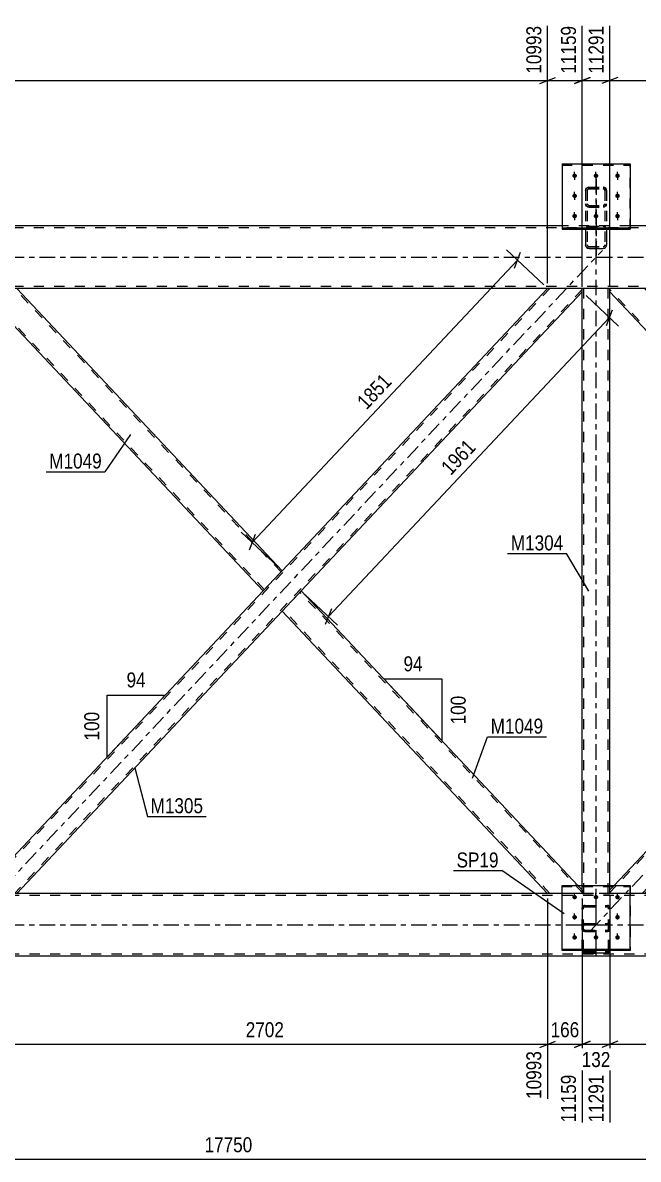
# Model space of a CAD drawing. Header units: millimetres. Extents: x 0 to 1189, y 0 to 841.
# Drawn here: x 353.5 to 471.1, y 453.8 to 671 of the extents above; entities that cross this region are included whole.
import ezdxf

# ---------------------------------------------------------------- set-up
doc = ezdxf.new("R2010")
doc.units = ezdxf.units.MM
doc.linetypes.add('DXK_LINE_DOT2', pattern=[3.9198, 1.9599, -1.9599])
doc.linetypes.add('DXK_LINE_DOT3', pattern=[5.9187, 2.979, -0.9799, 0.9799, -0.9799])
doc.styles.add('Arial Narrow', font='ARIALN.TTF', dxfattribs={"height": 0.2})

# ---------------------------------------------------------------- blocks, each defined once
blk = doc.blocks.new('Part-761554047-3856 - 3598')
at = {"color": 7, "linetype": 'DXK_LINE_DOT2'}
for p, q in [((682.07, 504.18), (84.43, 504.18)), ((682.07, 504.58), (100.43, 504.58)), ((469.58, 504.58), (456.58, 504.58)), ((682.07, 492.98), (84.43, 492.98))]:
    blk.add_line(p, q, dxfattribs=at)
at = {"color": 2, "linetype": 'Continuous'}
for p, q in [((456.58, 504.58), (229.58, 504.58)), ((682.07, 504.58), (469.58, 504.58)), ((677.27, 492.58), (84.43, 492.58))]:
    blk.add_line(p, q, dxfattribs=at)
at = {"color": 7, "linetype": 'DXK_LINE_DOT3'}
blk.add_line((84.43, 498.58), (682.07, 498.58), dxfattribs=at)
blk = doc.blocks.new('Part-761554047-3743 - 3598')
at = {"color": 2, "linetype": 'Continuous'}
for p, q in [((403.07, 558.52), (406.7, 562.38)), ((406.7, 562.38), (459.6, 506.12)), ((453.81, 504.58), (403.07, 558.52))]:
    blk.add_line(p, q, dxfattribs=at)
at = {"color": 7, "linetype": 'DXK_LINE_DOT2'}
for p, q in [((460.43, 504.77), (406.48, 562.14)), ((403.29, 558.76), (403.31, 558.78)), ((454.25, 504.58), (403.29, 558.76)), ((459.6, 506.12), (460.43, 505.24)), ((460.43, 504.58), (453.81, 504.58)), ((460.43, 505.24), (460.43, 504.58))]:
    blk.add_line(p, q, dxfattribs=at)
blk = doc.blocks.new('Part-761554047-3772 - 3598')
at = {"color": 2, "linetype": 'Continuous'}
for p, q in [((456.58, 643.97), (469.58, 643.97)), ((456.58, 643.97), (456.58, 631.53)), ((469.58, 643.97), (469.58, 631.53)), ((456.58, 631.75), (469.58, 631.75)), ((456.58, 631.53), (469.58, 631.53))]:
    blk.add_line(p, q, dxfattribs=at)
at = {"color": 7, "linetype": 'DXK_LINE_DOT2'}
blk.add_line((456.58, 643.75), (469.58, 643.75), dxfattribs=at)
blk = doc.blocks.new('Part-761554047-3708 - 3598')
at = {"color": 2, "linetype": 'Continuous'}
for p, q in [((465.71, 619.52), (465.71, 620.18)), ((519.45, 562.38), (465.71, 619.52)), ((523.07, 566.23), (472.34, 620.18)), ((522.63, 565.76), (519.45, 562.38)), ((522.94, 566.09), (522.63, 565.76)), ((523.07, 566.23), (522.94, 566.09))]:
    blk.add_line(p, q, dxfattribs=at)
at = {"color": 7, "linetype": 'DXK_LINE_DOT2'}
for p, q in [((472.34, 620.18), (465.71, 620.18)), ((519.67, 562.61), (465.71, 619.98)), ((522.85, 566), (471.9, 620.18)), ((522.8, 565.94), (522.63, 565.76)), ((522.94, 566.09), (522.85, 566)), ((519.67, 562.61), (519.69, 562.63))]:
    blk.add_line(p, q, dxfattribs=at)
blk = doc.blocks.new('Part-761554047-3723 - 3598')
at = {"color": 7, "linetype": 'DXK_LINE_DOT3'}
blk.add_line((341.86, 497.29), (464.28, 627.46), dxfattribs=at)
at = {"color": 7, "linetype": 'DXK_LINE_DOT2'}
for p, q in [((454.25, 620.18), (345.71, 504.77)), ((460.43, 619.98), (351.9, 504.58)), ((460.43, 620.18), (453.81, 620.18)), ((403.07, 566.23), (399.45, 562.38)), ((406.7, 562.38), (403.07, 558.52)), ((352.34, 504.58), (345.71, 504.58))]:
    blk.add_line(p, q, dxfattribs=at)
at = {"color": 2, "linetype": 'Continuous'}
for p, q in [((453.81, 620.18), (403.07, 566.23)), ((460.43, 619.52), (406.7, 562.38)), ((460.43, 619.52), (460.43, 620.18)), ((345.71, 505.24), (399.45, 562.38)), ((403.07, 558.52), (352.34, 504.58)), ((345.71, 504.66), (345.71, 505.24)), ((345.71, 504.58), (345.71, 504.66))]:
    blk.add_line(p, q, dxfattribs=at)
blk = doc.blocks.new('Part-761554047-3773 - 3598')
at = {"color": 7, "linetype": 'DXK_LINE_DOT2'}
for p, q in [((460.44, 501.8), (460.48, 501.97)), ((460.44, 493.7), (460.44, 501.8)), ((460.48, 501.97), (460.58, 502.12)), ((460.58, 502.12), (460.74, 502.22)), ((460.7, 501.89), (460.68, 501.8)), ((460.68, 493.7), (460.68, 501.8)), ((460.75, 501.96), (460.7, 501.89)), ((460.74, 502.22), (460.92, 502.25)), ((460.83, 502.01), (460.75, 501.96)), ((460.92, 502.03), (460.83, 502.01)), ((460.92, 502.25), (465.24, 502.25)), ((460.92, 502.03), (465.24, 502.03)), ((465.24, 502.25), (465.43, 502.22)), ((465.33, 502.01), (465.24, 502.03)), ((465.41, 501.96), (465.33, 502.01)), ((465.46, 501.89), (465.41, 501.96)), ((465.43, 502.22), (465.58, 502.12)), ((465.48, 501.8), (465.46, 501.89)), ((465.48, 493.7), (465.48, 501.8)), ((465.58, 502.12), (465.69, 501.97)), ((465.69, 501.97), (465.72, 501.8)), ((465.72, 493.7), (465.72, 501.8)), ((460.48, 498.49), (460.44, 498.29)), ((460.48, 497.57), (460.44, 497.74)), ((460.58, 497.42), (460.48, 497.57)), ((460.74, 497.33), (460.58, 497.42)), ((460.68, 498.29), (460.7, 498.39)), ((460.68, 497.74), (460.7, 497.66)), ((460.7, 498.39), (460.75, 498.48)), ((460.7, 497.66), (460.75, 497.58)), ((460.92, 498.81), (460.74, 498.77)), ((460.75, 498.48), (460.83, 498.53)), ((460.75, 497.58), (460.83, 497.53)), ((460.83, 498.53), (460.92, 498.55)), ((460.83, 497.53), (460.92, 497.52)), ((460.92, 498.81), (465.24, 498.81)), ((460.92, 498.55), (465.24, 498.55)), ((460.92, 497.52), (465.24, 497.52)), ((465.43, 498.77), (465.24, 498.81)), ((465.24, 498.55), (465.33, 498.53)), ((465.24, 497.52), (465.33, 497.53)), ((465.33, 498.53), (465.41, 498.48)), ((465.33, 497.53), (465.41, 497.58)), ((465.41, 498.48), (465.46, 498.39)), ((465.41, 497.58), (465.46, 497.66)), ((465.58, 497.42), (465.43, 497.33)), ((465.46, 498.39), (465.48, 498.29)), ((465.46, 497.66), (465.48, 497.74)), ((465.69, 497.57), (465.58, 497.42)), ((465.72, 498.29), (465.69, 498.49)), ((465.72, 497.74), (465.69, 497.57)), ((460.92, 497.29), (460.74, 497.33)), ((460.92, 497.29), (465.24, 497.29)), ((465.43, 497.33), (465.24, 497.29)), ((460.44, 493.7), (460.48, 493.5)), ((460.7, 493.6), (460.68, 493.7)), ((460.75, 493.52), (460.7, 493.6)), ((460.74, 493.23), (460.92, 493.19)), ((460.83, 493.46), (460.75, 493.52)), ((460.92, 493.44), (460.83, 493.46)), ((460.92, 493.44), (465.24, 493.44)), ((460.92, 493.19), (465.24, 493.19)), ((465.33, 493.46), (465.24, 493.44)), ((465.24, 493.19), (465.43, 493.23)), ((465.41, 493.52), (465.33, 493.46)), ((465.46, 493.6), (465.41, 493.52)), ((465.48, 493.7), (465.46, 493.6)), ((465.69, 493.5), (465.72, 493.7))]:
    blk.add_line(p, q, dxfattribs=at)
for centre, start, end in [((460.94, 498.31), 114.32, 159.2417), ((465.22, 498.31), 20.7583, 65.68), ((460.94, 493.68), 200.7583, 245.68), ((465.22, 493.68), 294.32, 339.2417)]:
    blk.add_arc(centre, 0.496, start, end, dxfattribs=at)
blk = doc.blocks.new('Part-761554047-3713 - 3598')
at = {"color": 7, "linetype": 'DXK_LINE_DOT3'}
blk.add_line((461.86, 497.29), (584.28, 627.46), dxfattribs=at)
at = {"color": 7, "linetype": 'DXK_LINE_DOT2'}
for p, q in [((574.25, 620.18), (465.71, 504.77)), ((580.43, 619.98), (471.9, 504.58)), ((580.43, 620.18), (573.81, 620.18)), ((523.07, 566.23), (519.45, 562.38)), ((526.7, 562.38), (523.07, 558.52)), ((465.71, 505.24), (466.54, 506.12)), ((465.71, 504.58), (465.71, 505.24)), ((472.34, 504.58), (465.71, 504.58))]:
    blk.add_line(p, q, dxfattribs=at)
at = {"color": 2, "linetype": 'Continuous'}
for p, q in [((573.81, 620.18), (523.07, 566.23)), ((580.43, 619.52), (526.7, 562.38)), ((580.43, 619.52), (580.43, 620.18)), ((519.45, 562.38), (466.54, 506.12)), ((523.07, 558.52), (472.34, 504.58))]:
    blk.add_line(p, q, dxfattribs=at)
blk = doc.blocks.new('Part-761554047-3718 - 3598')
at = {"color": 2, "linetype": 'Continuous'}
for p, q in [((345.71, 619.52), (345.71, 620.18)), ((399.45, 562.38), (345.71, 619.52)), ((403.07, 566.23), (352.34, 620.18)), ((402.63, 565.76), (399.45, 562.38)), ((402.94, 566.1), (402.63, 565.76)), ((403.07, 566.23), (402.94, 566.1))]:
    blk.add_line(p, q, dxfattribs=at)
at = {"color": 7, "linetype": 'DXK_LINE_DOT2'}
for p, q in [((352.34, 620.18), (345.71, 620.18)), ((399.67, 562.61), (345.71, 619.99)), ((402.85, 566), (351.9, 620.18)), ((402.8, 565.94), (402.63, 565.76)), ((402.94, 566.1), (402.85, 566)), ((399.67, 562.61), (399.68, 562.63))]:
    blk.add_line(p, q, dxfattribs=at)
blk = doc.blocks.new('Part-761554047-3774 - 3598')
at = {"color": 7, "linetype": 'DXK_LINE_DOT3'}
blk.add_line((463.08, 641.04), (463.08, 626.51), dxfattribs=at)
at = {"color": 7, "linetype": 'DXK_LINE_DOT2'}
for p, q in [((461.08, 638.9), (461.13, 639.13)), ((461.08, 638.9), (461.08, 628.49)), ((461.13, 639.13), (461.27, 639.32)), ((461.27, 639.32), (461.48, 639.45)), ((461.43, 639.01), (461.4, 638.9)), ((461.4, 638.9), (461.4, 628.49)), ((461.5, 639.11), (461.43, 639.01)), ((461.48, 639.45), (461.72, 639.5)), ((461.6, 639.18), (461.5, 639.11)), ((461.72, 639.2), (461.6, 639.18)), ((461.72, 639.5), (464.44, 639.5)), ((461.72, 639.2), (464.44, 639.2)), ((464.44, 639.5), (464.69, 639.45)), ((464.56, 639.18), (464.44, 639.2)), ((464.67, 639.11), (464.56, 639.18)), ((464.74, 639.01), (464.67, 639.11)), ((464.69, 639.45), (464.89, 639.32)), ((464.76, 638.9), (464.74, 639.01)), ((464.76, 638.9), (464.76, 628.49)), ((464.89, 639.32), (465.03, 639.13)), ((465.03, 639.13), (465.08, 638.9)), ((465.08, 638.9), (465.08, 628.49)), ((461.13, 636.11), (461.08, 636.34)), ((461.27, 635.92), (461.13, 636.11)), ((461.48, 635.79), (461.27, 635.92)), ((461.4, 636.34), (461.43, 636.23)), ((461.43, 636.23), (461.5, 636.13)), ((461.72, 635.74), (461.48, 635.79)), ((461.5, 636.13), (461.6, 636.06)), ((461.6, 636.06), (461.72, 636.04)), ((461.72, 636.04), (464.44, 636.04)), ((461.72, 635.74), (464.44, 635.74)), ((464.44, 636.04), (464.56, 636.06)), ((464.69, 635.79), (464.44, 635.74)), ((464.56, 636.06), (464.67, 636.13)), ((464.67, 636.13), (464.74, 636.23)), ((464.89, 635.92), (464.69, 635.79)), ((464.74, 636.23), (464.76, 636.34)), ((465.03, 636.11), (464.89, 635.92)), ((465.08, 636.34), (465.03, 636.11)), ((461.72, 632.06), (461.48, 632.01)), ((461.72, 632.06), (464.44, 632.06)), ((464.69, 632.01), (464.44, 632.06)), ((461.13, 631.64), (461.08, 631.38)), ((461.4, 631.38), (461.43, 631.51)), ((461.6, 631.7), (461.72, 631.72)), ((461.72, 631.72), (464.44, 631.72)), ((464.44, 631.72), (464.56, 631.7)), ((464.74, 631.51), (464.76, 631.38)), ((465.08, 631.38), (465.03, 631.64)), ((461.08, 628.49), (461.13, 628.23)), ((461.43, 628.36), (461.4, 628.49)), ((461.48, 627.86), (461.72, 627.8)), ((461.72, 628.15), (461.6, 628.17)), ((461.72, 628.15), (464.44, 628.15)), ((461.72, 627.8), (464.44, 627.8)), ((464.56, 628.17), (464.44, 628.15)), ((464.44, 627.8), (464.69, 627.86)), ((464.76, 628.49), (464.74, 628.36)), ((465.03, 628.23), (465.08, 628.49))]:
    blk.add_line(p, q, dxfattribs=at)
for centre, radius, start, end in [((461.75, 631.41), 0.662, 114.32, 159.2417), ((461.74, 631.39), 0.331, 114.32, 159.2417), ((464.43, 631.39), 0.331, 20.7583, 65.68), ((464.41, 631.41), 0.662, 20.7583, 65.68), ((461.75, 628.46), 0.662, 200.7583, 245.68), ((461.74, 628.47), 0.331, 200.7583, 245.68), ((464.43, 628.47), 0.331, 294.32, 339.2417), ((464.41, 628.46), 0.662, 294.32, 339.2417)]:
    blk.add_arc(centre, radius, start, end, dxfattribs=at)
blk = doc.blocks.new('Part-761554047-3797 - 3598')
at = {"color": 7, "linetype": 'DXK_LINE_DOT2'}
for p, q in [((460.48, 502), (460.44, 501.82)), ((460.44, 493.72), (460.44, 501.82)), ((460.58, 502.14), (460.48, 502)), ((460.74, 502.24), (460.58, 502.14)), ((460.68, 501.82), (460.7, 501.91)), ((460.68, 493.72), (460.68, 501.82)), ((460.7, 501.91), (460.75, 501.98)), ((460.92, 502.28), (460.74, 502.24)), ((460.75, 501.98), (460.83, 502.03)), ((460.83, 502.03), (460.92, 502.05)), ((460.92, 502.28), (465.24, 502.28)), ((460.92, 502.05), (465.24, 502.05)), ((465.43, 502.24), (465.24, 502.28)), ((465.24, 502.05), (465.33, 502.03)), ((465.33, 502.03), (465.41, 501.98)), ((465.41, 501.98), (465.46, 501.91)), ((465.58, 502.14), (465.43, 502.24)), ((465.46, 501.91), (465.48, 501.82)), ((465.48, 493.72), (465.48, 501.82)), ((465.69, 502), (465.58, 502.14)), ((465.72, 501.82), (465.69, 502)), ((465.72, 493.72), (465.72, 501.82)), ((460.44, 498.32), (460.48, 498.51)), ((460.44, 497.76), (460.48, 497.59)), ((460.48, 497.59), (460.58, 497.45)), ((460.58, 497.45), (460.74, 497.35)), ((460.7, 498.42), (460.68, 498.32)), ((460.7, 497.68), (460.68, 497.76)), ((460.75, 498.5), (460.7, 498.42)), ((460.75, 497.61), (460.7, 497.68)), ((460.74, 498.79), (460.92, 498.83)), ((460.83, 498.55), (460.75, 498.5)), ((460.83, 497.56), (460.75, 497.61)), ((460.92, 498.57), (460.83, 498.55)), ((460.92, 497.54), (460.83, 497.56)), ((460.92, 498.83), (465.24, 498.83)), ((460.92, 498.57), (465.24, 498.57)), ((460.92, 497.54), (465.24, 497.54)), ((465.24, 498.83), (465.43, 498.79)), ((465.33, 498.55), (465.24, 498.57)), ((465.33, 497.56), (465.24, 497.54)), ((465.41, 498.5), (465.33, 498.55)), ((465.41, 497.61), (465.33, 497.56)), ((465.46, 498.42), (465.41, 498.5)), ((465.46, 497.68), (465.41, 497.61)), ((465.43, 497.35), (465.58, 497.45)), ((465.48, 498.32), (465.46, 498.42)), ((465.48, 497.76), (465.46, 497.68)), ((465.58, 497.45), (465.69, 497.59)), ((465.69, 498.51), (465.72, 498.32)), ((465.69, 497.59), (465.72, 497.76)), ((460.74, 497.35), (460.92, 497.31)), ((460.92, 497.31), (465.24, 497.31)), ((465.24, 497.31), (465.43, 497.35)), ((460.45, 493.69), (460.44, 493.72)), ((460.68, 493.72), (460.7, 493.62)), ((460.7, 493.62), (460.75, 493.54)), ((460.75, 493.54), (460.83, 493.48)), ((460.83, 493.48), (460.92, 493.46)), ((460.92, 493.46), (465.24, 493.46)), ((465.24, 493.46), (465.33, 493.48)), ((465.33, 493.48), (465.41, 493.54)), ((465.41, 493.54), (465.46, 493.62)), ((465.46, 493.62), (465.48, 493.72)), ((465.72, 493.72), (465.72, 493.69))]:
    blk.add_line(p, q, dxfattribs=at)
at = {"color": 7, "linetype": 'DXK_LINE_DOT3'}
blk.add_line((463.08, 492.6), (463.08, 503.21), dxfattribs=at)
at = {"color": 2, "linetype": 'Continuous'}
for p, q in [((460.48, 493.52), (460.45, 493.69)), ((460.92, 493.21), (460.74, 493.25)), ((460.92, 493.21), (465.24, 493.21)), ((465.43, 493.25), (465.24, 493.21)), ((465.72, 493.69), (465.69, 493.52))]:
    blk.add_line(p, q, dxfattribs=at)
at = {"color": 7, "linetype": 'DXK_LINE_DOT2'}
for centre, start, end in [((460.94, 498.34), 114.32, 159.2417), ((465.22, 498.34), 20.7583, 65.68)]:
    blk.add_arc(centre, 0.496, start, end, dxfattribs=at)
at = {"color": 2, "linetype": 'Continuous'}
for centre, start, end in [((460.94, 493.7), 200.7583, 245.68), ((465.22, 493.7), 294.32, 339.2417)]:
    blk.add_arc(centre, 0.496, start, end, dxfattribs=at)
blk = doc.blocks.new('Part-761554047-3798 - 3598')
at = {"color": 7, "linetype": 'DXK_LINE_DOT3'}
blk.add_line((463.08, 626.54), (463.08, 641.06), dxfattribs=at)
at = {"color": 7, "linetype": 'DXK_LINE_DOT2'}
for p, q in [((461.13, 639.15), (461.08, 638.92)), ((461.08, 638.92), (461.08, 631.53)), ((461.27, 639.35), (461.13, 639.15)), ((461.48, 639.48), (461.27, 639.35)), ((461.4, 638.92), (461.43, 639.04)), ((461.4, 638.92), (461.4, 628.51)), ((461.43, 639.04), (461.5, 639.13)), ((461.72, 639.52), (461.48, 639.48)), ((461.5, 639.13), (461.6, 639.2)), ((461.6, 639.2), (461.72, 639.22)), ((461.72, 639.52), (464.44, 639.52)), ((461.72, 639.22), (464.44, 639.22)), ((464.69, 639.48), (464.44, 639.52)), ((464.44, 639.22), (464.56, 639.2)), ((464.56, 639.2), (464.67, 639.13)), ((464.67, 639.13), (464.74, 639.04)), ((464.89, 639.35), (464.69, 639.48)), ((464.74, 639.04), (464.76, 638.92)), ((464.76, 638.92), (464.76, 628.51)), ((465.03, 639.15), (464.89, 639.35)), ((465.08, 638.92), (465.03, 639.15)), ((465.08, 638.92), (465.08, 631.53)), ((461.08, 636.36), (461.13, 636.13)), ((461.43, 636.25), (461.4, 636.36)), ((464.76, 636.36), (464.74, 636.25)), ((465.03, 636.13), (465.08, 636.36)), ((461.13, 636.13), (461.27, 635.94)), ((461.27, 635.94), (461.48, 635.81)), ((461.5, 636.15), (461.43, 636.25)), ((461.48, 635.81), (461.72, 635.76)), ((461.6, 636.09), (461.5, 636.15)), ((461.72, 636.06), (461.6, 636.09)), ((461.72, 636.06), (464.44, 636.06)), ((461.72, 635.76), (464.44, 635.76)), ((464.56, 636.09), (464.44, 636.06)), ((464.44, 635.76), (464.69, 635.81)), ((464.67, 636.15), (464.56, 636.09)), ((464.74, 636.25), (464.67, 636.15)), ((464.69, 635.81), (464.89, 635.94)), ((464.89, 635.94), (465.03, 636.13)), ((461.48, 632.03), (461.72, 632.08)), ((461.72, 632.08), (464.44, 632.08)), ((464.44, 632.08), (464.69, 632.03)), ((461.08, 631.4), (461.13, 631.66)), ((461.43, 631.53), (461.4, 631.4)), ((461.72, 631.74), (461.6, 631.72)), ((461.72, 631.74), (464.44, 631.74)), ((464.56, 631.72), (464.44, 631.74)), ((464.76, 631.4), (464.74, 631.53)), ((465.03, 631.66), (465.08, 631.4)), ((461.4, 628.51), (461.43, 628.38)), ((461.6, 628.19), (461.72, 628.17)), ((461.72, 628.17), (464.44, 628.17)), ((464.44, 628.17), (464.56, 628.19)), ((464.74, 628.38), (464.76, 628.51))]:
    blk.add_line(p, q, dxfattribs=at)
at = {"color": 2, "linetype": 'Continuous'}
for p, q in [((461.08, 631.53), (461.08, 628.51)), ((465.08, 631.53), (465.08, 628.51)), ((461.13, 628.25), (461.08, 628.51)), ((461.72, 627.83), (461.48, 627.88)), ((461.72, 627.83), (464.44, 627.83)), ((464.69, 627.88), (464.44, 627.83)), ((465.08, 628.51), (465.03, 628.25))]:
    blk.add_line(p, q, dxfattribs=at)
at = {"color": 7, "linetype": 'DXK_LINE_DOT2'}
for centre, radius, start, end in [((461.75, 631.43), 0.662, 114.32, 159.2417), ((464.41, 631.43), 0.662, 20.7583, 65.68), ((461.74, 631.42), 0.331, 114.32, 159.2417), ((464.43, 631.42), 0.331, 20.7583, 65.68), ((461.74, 628.5), 0.331, 200.7583, 245.68), ((464.43, 628.5), 0.331, 294.32, 339.2417)]:
    blk.add_arc(centre, radius, start, end, dxfattribs=at)
at = {"color": 2, "linetype": 'Continuous'}
for centre, start, end in [((461.75, 628.48), 200.7583, 245.68), ((464.41, 628.48), 294.32, 339.2417)]:
    blk.add_arc(centre, 0.662, start, end, dxfattribs=at)
blk = doc.blocks.new('Part-761554047-3803 - 3598')
at = {"color": 7, "linetype": 'DXK_LINE_DOT3'}
blk.add_line((463.07, 494.58), (463.07, 630.18), dxfattribs=at)
at = {"color": 7, "linetype": 'DXK_LINE_DOT2'}
for p, q in [((465.71, 620.18), (460.43, 620.18)), ((460.43, 619.52), (460.43, 620.18)), ((460.75, 504.58), (460.75, 620.18)), ((465.39, 504.58), (465.39, 620.18)), ((465.71, 619.52), (465.71, 620.18)), ((460.43, 504.58), (460.43, 506.12)), ((465.71, 504.58), (465.71, 506.12)), ((460.43, 504.58), (465.71, 504.58))]:
    blk.add_line(p, q, dxfattribs=at)
at = {"color": 2, "linetype": 'Continuous'}
for p, q in [((460.43, 506.12), (460.43, 619.52)), ((465.71, 506.12), (465.71, 619.52))]:
    blk.add_line(p, q, dxfattribs=at)
blk = doc.blocks.new('Part-761554047-3823 - 3598')
at = {"color": 2, "linetype": 'Continuous'}
for p, q in [((456.58, 506.12), (469.58, 506.12)), ((456.58, 493.69), (456.58, 506.12)), ((469.58, 493.69), (469.58, 506.12)), ((456.58, 493.91), (469.58, 493.91)), ((469.58, 493.69), (456.58, 493.69))]:
    blk.add_line(p, q, dxfattribs=at)
at = {"color": 7, "linetype": 'DXK_LINE_DOT2'}
blk.add_line((456.58, 505.9), (469.58, 505.9), dxfattribs=at)
blk = doc.blocks.new('Part-761554047-3826 - 3598')
at = {"color": 7, "linetype": 'DXK_LINE_DOT2'}
for p, q in [((456.58, 493.66), (456.58, 506.1)), ((456.58, 506.1), (469.58, 506.1)), ((469.58, 506.1), (469.58, 493.66)), ((456.58, 505.88), (469.58, 505.88)), ((456.58, 493.88), (469.58, 493.88)), ((469.58, 493.66), (456.58, 493.66))]:
    blk.add_line(p, q, dxfattribs=at)
blk = doc.blocks.new('Part-761554047-3831 - 3598')
at = {"color": 7, "linetype": 'DXK_LINE_DOT2'}
for p, q in [((469.58, 643.95), (456.58, 643.95)), ((456.58, 643.95), (456.58, 631.51)), ((456.58, 643.73), (469.58, 643.73)), ((469.58, 631.51), (469.58, 643.95)), ((469.58, 631.73), (456.58, 631.73)), ((456.58, 631.51), (469.58, 631.51))]:
    blk.add_line(p, q, dxfattribs=at)
blk = doc.blocks.new('Part-761554047-3851 - 3598')
at = {"color": 2, "linetype": 'Continuous'}
for p, q in [((456.58, 632.18), (229.58, 632.18)), ((696.57, 632.18), (469.58, 632.18)), ((722.07, 620.18), (220.68, 620.18))]:
    blk.add_line(p, q, dxfattribs=at)
at = {"color": 7, "linetype": 'DXK_LINE_DOT2'}
for p, q in [((469.58, 632.18), (456.58, 632.18)), ((722.07, 631.78), (84.43, 631.78)), ((722.07, 620.58), (84.43, 620.58))]:
    blk.add_line(p, q, dxfattribs=at)
at = {"color": 7, "linetype": 'DXK_LINE_DOT3'}
blk.add_line((84.43, 626.18), (722.07, 626.18), dxfattribs=at)
blk = doc.blocks.new('Bolt-761554047-3934 - 3598')
at = {"linetype": 'Continuous'}
for points in [[(458.98, 641.3), (458.89, 641.31), (458.8, 641.34), (458.72, 641.38), (458.66, 641.44), (458.6, 641.51), (458.56, 641.59), (458.54, 641.67), (458.54, 641.76), (458.56, 641.84), (458.6, 641.92), (458.66, 641.99), (458.72, 642.05), (458.8, 642.09), (458.89, 642.12), (458.98, 642.13), (459.07, 642.12), (459.16, 642.09), (459.24, 642.05), (459.31, 641.99), (459.36, 641.92), (459.4, 641.84), (459.42, 641.76), (459.42, 641.67), (459.4, 641.59), (459.36, 641.51), (459.31, 641.44), (459.24, 641.38), (459.16, 641.34), (459.07, 641.31)], [(463.06, 641.3), (462.97, 641.31), (462.88, 641.34), (462.8, 641.38), (462.74, 641.44), (462.68, 641.51), (462.64, 641.59), (462.62, 641.67), (462.62, 641.76), (462.64, 641.84), (462.68, 641.92), (462.74, 641.99), (462.8, 642.05), (462.88, 642.09), (462.97, 642.12), (463.06, 642.13), (463.15, 642.12), (463.24, 642.09), (463.32, 642.05), (463.39, 641.99), (463.44, 641.92), (463.48, 641.84), (463.5, 641.76), (463.5, 641.67), (463.48, 641.59), (463.44, 641.51), (463.39, 641.44), (463.32, 641.38), (463.24, 641.34), (463.15, 641.31)], [(467.18, 641.3), (467.09, 641.31), (467, 641.34), (466.92, 641.38), (466.86, 641.44), (466.8, 641.51), (466.76, 641.59), (466.74, 641.67), (466.74, 641.76), (466.76, 641.84), (466.8, 641.92), (466.86, 641.99), (466.92, 642.05), (467, 642.09), (467.09, 642.12), (467.18, 642.13), (467.27, 642.12), (467.36, 642.09), (467.44, 642.05), (467.51, 641.99), (467.56, 641.92), (467.6, 641.84), (467.62, 641.76), (467.62, 641.67), (467.6, 641.59), (467.56, 641.51), (467.51, 641.44), (467.44, 641.38), (467.36, 641.34), (467.27, 641.31)], [(458.98, 637.47), (458.89, 637.48), (458.8, 637.5), (458.72, 637.55), (458.66, 637.6), (458.6, 637.67), (458.56, 637.75), (458.54, 637.84), (458.54, 637.92), (458.56, 638.01), (458.6, 638.09), (458.66, 638.16), (458.72, 638.21), (458.8, 638.26), (458.89, 638.28), (458.98, 638.29), (459.07, 638.28), (459.16, 638.26), (459.24, 638.21), (459.31, 638.16), (459.36, 638.09), (459.4, 638.01), (459.42, 637.92), (459.42, 637.84), (459.4, 637.75), (459.36, 637.67), (459.31, 637.6), (459.24, 637.55), (459.16, 637.5), (459.07, 637.48)], [(467.18, 637.47), (467.09, 637.48), (467, 637.5), (466.92, 637.55), (466.86, 637.6), (466.8, 637.67), (466.76, 637.75), (466.74, 637.84), (466.74, 637.92), (466.76, 638.01), (466.8, 638.09), (466.86, 638.16), (466.92, 638.21), (467, 638.26), (467.09, 638.28), (467.18, 638.29), (467.27, 638.28), (467.36, 638.26), (467.44, 638.21), (467.51, 638.16), (467.56, 638.09), (467.6, 638.01), (467.62, 637.92), (467.62, 637.84), (467.6, 637.75), (467.56, 637.67), (467.51, 637.6), (467.44, 637.55), (467.36, 637.5), (467.27, 637.48)], [(458.98, 633.59), (458.89, 633.6), (458.8, 633.63), (458.72, 633.67), (458.66, 633.73), (458.6, 633.8), (458.56, 633.88), (458.54, 633.97), (458.54, 634.05), (458.56, 634.14), (458.6, 634.22), (458.66, 634.29), (458.72, 634.34), (458.8, 634.39), (458.89, 634.41), (458.98, 634.42), (459.07, 634.41), (459.16, 634.39), (459.24, 634.34), (459.31, 634.29), (459.36, 634.22), (459.4, 634.14), (459.42, 634.05), (459.42, 633.97), (459.4, 633.88), (459.36, 633.8), (459.31, 633.73), (459.24, 633.67), (459.16, 633.63), (459.07, 633.6)], [(463.06, 633.59), (462.97, 633.6), (462.88, 633.63), (462.8, 633.67), (462.74, 633.73), (462.68, 633.8), (462.64, 633.88), (462.62, 633.97), (462.62, 634.05), (462.64, 634.14), (462.68, 634.22), (462.74, 634.29), (462.8, 634.34), (462.88, 634.39), (462.97, 634.41), (463.06, 634.42), (463.15, 634.41), (463.24, 634.39), (463.32, 634.34), (463.39, 634.29), (463.44, 634.22), (463.48, 634.14), (463.5, 634.05), (463.5, 633.97), (463.48, 633.88), (463.44, 633.8), (463.39, 633.73), (463.32, 633.67), (463.24, 633.63), (463.15, 633.6)], [(467.18, 633.59), (467.09, 633.6), (467, 633.63), (466.92, 633.67), (466.86, 633.73), (466.8, 633.8), (466.76, 633.88), (466.74, 633.97), (466.74, 634.05), (466.76, 634.14), (466.8, 634.22), (466.86, 634.29), (466.92, 634.34), (467, 634.39), (467.09, 634.41), (467.18, 634.42), (467.27, 634.41), (467.36, 634.39), (467.44, 634.34), (467.51, 634.29), (467.56, 634.22), (467.6, 634.14), (467.62, 634.05), (467.62, 633.97), (467.6, 633.88), (467.56, 633.8), (467.51, 633.73), (467.44, 633.67), (467.36, 633.63), (467.27, 633.6)]]:
    blk.add_hatch(color=1, dxfattribs=at).paths.add_polyline_path(points)
at = {"color": 1, "linetype": 'Continuous'}
for p, q in [((458.98, 641.32), (458.98, 642.45)), ((463.06, 641.32), (463.06, 642.45)), ((467.18, 641.32), (467.18, 642.45)), ((458.98, 637.48), (458.98, 638.62)), ((467.18, 637.48), (467.18, 638.62)), ((458.98, 633.61), (458.98, 634.75)), ((463.06, 633.61), (463.06, 634.75)), ((467.18, 633.61), (467.18, 634.75))]:
    blk.add_line(p, q, dxfattribs=at)
blk = doc.blocks.new('Bolt-761554047-3940 - 3598')
at = {"linetype": 'Continuous'}
for points in [[(458.98, 503.45), (458.89, 503.46), (458.8, 503.49), (458.72, 503.53), (458.66, 503.59), (458.6, 503.66), (458.56, 503.74), (458.54, 503.82), (458.54, 503.91), (458.56, 503.99), (458.6, 504.07), (458.66, 504.14), (458.72, 504.2), (458.8, 504.24), (458.89, 504.27), (458.98, 504.28), (459.07, 504.27), (459.16, 504.24), (459.24, 504.2), (459.31, 504.14), (459.36, 504.07), (459.4, 503.99), (459.42, 503.91), (459.42, 503.82), (459.4, 503.74), (459.36, 503.66), (459.31, 503.59), (459.24, 503.53), (459.16, 503.49), (459.07, 503.46)], [(463.06, 503.45), (462.97, 503.46), (462.88, 503.49), (462.8, 503.53), (462.74, 503.59), (462.68, 503.66), (462.64, 503.74), (462.62, 503.82), (462.62, 503.91), (462.64, 503.99), (462.68, 504.07), (462.74, 504.14), (462.8, 504.2), (462.88, 504.24), (462.97, 504.27), (463.06, 504.28), (463.15, 504.27), (463.24, 504.24), (463.32, 504.2), (463.39, 504.14), (463.44, 504.07), (463.48, 503.99), (463.5, 503.91), (463.5, 503.82), (463.48, 503.74), (463.44, 503.66), (463.39, 503.59), (463.32, 503.53), (463.24, 503.49), (463.15, 503.46)], [(467.18, 503.45), (467.09, 503.46), (467, 503.49), (466.92, 503.53), (466.86, 503.59), (466.8, 503.66), (466.76, 503.74), (466.74, 503.82), (466.74, 503.91), (466.76, 503.99), (466.8, 504.07), (466.86, 504.14), (466.92, 504.2), (467, 504.24), (467.09, 504.27), (467.18, 504.28), (467.27, 504.27), (467.36, 504.24), (467.44, 504.2), (467.51, 504.14), (467.56, 504.07), (467.6, 503.99), (467.62, 503.91), (467.62, 503.82), (467.6, 503.74), (467.56, 503.66), (467.51, 503.59), (467.44, 503.53), (467.36, 503.49), (467.27, 503.46)], [(458.98, 499.62), (458.89, 499.63), (458.8, 499.65), (458.72, 499.7), (458.66, 499.76), (458.6, 499.83), (458.56, 499.9), (458.54, 499.99), (458.54, 500.08), (458.56, 500.16), (458.6, 500.24), (458.66, 500.31), (458.72, 500.37), (458.8, 500.41), (458.89, 500.44), (458.98, 500.45), (459.07, 500.44), (459.16, 500.41), (459.24, 500.37), (459.31, 500.31), (459.36, 500.24), (459.4, 500.16), (459.42, 500.08), (459.42, 499.99), (459.4, 499.9), (459.36, 499.83), (459.31, 499.76), (459.24, 499.7), (459.16, 499.65), (459.07, 499.63)], [(467.18, 499.62), (467.09, 499.63), (467, 499.65), (466.92, 499.7), (466.86, 499.76), (466.8, 499.83), (466.76, 499.9), (466.74, 499.99), (466.74, 500.08), (466.76, 500.16), (466.8, 500.24), (466.86, 500.31), (466.92, 500.37), (467, 500.41), (467.09, 500.44), (467.18, 500.45), (467.27, 500.44), (467.36, 500.41), (467.44, 500.37), (467.51, 500.31), (467.56, 500.24), (467.6, 500.16), (467.62, 500.08), (467.62, 499.99), (467.6, 499.9), (467.56, 499.83), (467.51, 499.76), (467.44, 499.7), (467.36, 499.65), (467.27, 499.63)], [(458.98, 495.75), (458.89, 495.76), (458.8, 495.78), (458.72, 495.83), (458.66, 495.88), (458.6, 495.95), (458.56, 496.03), (458.54, 496.12), (458.54, 496.2), (458.56, 496.29), (458.6, 496.37), (458.66, 496.44), (458.72, 496.5), (458.8, 496.54), (458.89, 496.57), (458.98, 496.57), (459.07, 496.57), (459.16, 496.54), (459.24, 496.5), (459.31, 496.44), (459.36, 496.37), (459.4, 496.29), (459.42, 496.2), (459.42, 496.12), (459.4, 496.03), (459.36, 495.95), (459.31, 495.88), (459.24, 495.83), (459.16, 495.78), (459.07, 495.76)], [(463.06, 495.75), (462.97, 495.76), (462.88, 495.78), (462.8, 495.83), (462.74, 495.88), (462.68, 495.95), (462.64, 496.03), (462.62, 496.12), (462.62, 496.2), (462.64, 496.29), (462.68, 496.37), (462.74, 496.44), (462.8, 496.5), (462.88, 496.54), (462.97, 496.57), (463.06, 496.57), (463.15, 496.57), (463.24, 496.54), (463.32, 496.5), (463.39, 496.44), (463.44, 496.37), (463.48, 496.29), (463.5, 496.2), (463.5, 496.12), (463.48, 496.03), (463.44, 495.95), (463.39, 495.88), (463.32, 495.83), (463.24, 495.78), (463.15, 495.76)], [(467.18, 495.75), (467.09, 495.76), (467, 495.78), (466.92, 495.83), (466.86, 495.88), (466.8, 495.95), (466.76, 496.03), (466.74, 496.12), (466.74, 496.2), (466.76, 496.29), (466.8, 496.37), (466.86, 496.44), (466.92, 496.5), (467, 496.54), (467.09, 496.57), (467.18, 496.57), (467.27, 496.57), (467.36, 496.54), (467.44, 496.5), (467.51, 496.44), (467.56, 496.37), (467.6, 496.29), (467.62, 496.2), (467.62, 496.12), (467.6, 496.03), (467.56, 495.95), (467.51, 495.88), (467.44, 495.83), (467.36, 495.78), (467.27, 495.76)]]:
    blk.add_hatch(color=1, dxfattribs=at).paths.add_polyline_path(points)
at = {"color": 1, "linetype": 'Continuous'}
for p, q in [((458.98, 503.47), (458.98, 504.6)), ((463.06, 503.47), (463.06, 504.6)), ((467.18, 503.47), (467.18, 504.6)), ((458.98, 499.64), (458.98, 500.77)), ((467.18, 499.64), (467.18, 500.77)), ((458.98, 495.76), (458.98, 496.9)), ((463.06, 495.76), (463.06, 496.9)), ((467.18, 495.76), (467.18, 496.9))]:
    blk.add_line(p, q, dxfattribs=at)
blk = doc.blocks.new('Bolt-761554047-3941 - 3598')
at = {"color": 1, "linetype": 'DXK_LINE_DOT2'}
for p, q in [((458.98, 503.45), (458.98, 504.58)), ((463.06, 503.45), (463.06, 504.58)), ((467.18, 503.45), (467.18, 504.58)), ((458.98, 499.57), (458.98, 500.71)), ((467.18, 499.57), (467.18, 500.71)), ((458.98, 495.74), (458.98, 496.88)), ((463.06, 495.74), (463.06, 496.88)), ((467.18, 495.74), (467.18, 496.88))]:
    blk.add_line(p, q, dxfattribs=at)
blk = doc.blocks.new('Bolt-761554047-3963 - 3598')
at = {"color": 1, "linetype": 'DXK_LINE_DOT2'}
for p, q in [((458.98, 642.09), (458.98, 640.95)), ((463.06, 642.09), (463.06, 640.95)), ((467.18, 642.09), (467.18, 640.95)), ((458.98, 638.25), (458.98, 637.12)), ((467.18, 638.25), (467.18, 637.12)), ((458.98, 634.38), (458.98, 633.25)), ((463.06, 634.38), (463.06, 633.25)), ((467.18, 634.38), (467.18, 633.25))]:
    blk.add_line(p, q, dxfattribs=at)
blk = doc.blocks.new('AngleDimension-761554047-4908 - 3598')
at = {"color": 7, "linetype": 'Continuous'}
for p, q in [((369.6, 542.44), (380.7, 542.44)), ((369.6, 530.64), (380.7, 542.44)), ((369.6, 530.64), (369.6, 542.44)), ((374.26, 535.59), (380.7, 542.44))]:
    blk.add_line(p, q, dxfattribs=at)
at = {"color": 0}
for points in [[(377.58, 543.34), (377.58, 547.54), (372.72, 547.54), (372.72, 543.34)], [(368.7, 539.88), (364.5, 539.88), (364.5, 533.2), (368.7, 533.2)]]:
    blk.add_wipeout(points, dxfattribs=at)
at = {"color": 3, "style": 'Arial Narrow'}
blk.add_text('94', height=2.863, dxfattribs=at).set_placement((373.32, 543.94))
blk.add_text('100', height=2.863, rotation=90.0002, dxfattribs=at).set_placement((368.1, 533.8))
blk = doc.blocks.new('StraightDimension-761554047-12186 - 3598')
at = {"color": 7, "linetype": 'Continuous'}
for p, q in [((453.81, 621.18), (453.81, 670.36)), ((460.43, 620.52), (460.43, 670.36)), ((452.31, 659.32), (455.31, 660.52)), ((461.93, 660.52), (458.93, 659.32)), ((453.81, 659.92), (460.43, 659.92))]:
    blk.add_line(p, q, dxfattribs=at)
at = {"color": 0, "linetype": 'Continuous'}
blk.add_wipeout([(459.83, 670.96), (455.63, 670.96), (455.63, 660.62), (459.83, 660.62)], dxfattribs=at)
at = {"color": 3, "linetype": 'Continuous', "style": 'Arial Narrow'}
blk.add_text('11159', height=2.863, rotation=90.0002, dxfattribs=at).set_placement((459.23, 661.22))
blk = doc.blocks.new('StraightDimension-761554047-12185 - 3598')
at = {"color": 7, "linetype": 'Continuous'}
for p, q in [((460.43, 620.52), (460.43, 670.36)), ((465.71, 620.52), (465.71, 670.36)), ((458.93, 659.32), (461.93, 660.52)), ((467.21, 660.52), (464.21, 659.32)), ((460.43, 659.92), (465.71, 659.92))]:
    blk.add_line(p, q, dxfattribs=at)
at = {"color": 0, "linetype": 'Continuous'}
blk.add_wipeout([(465.11, 670.96), (460.91, 670.96), (460.91, 660.62), (465.11, 660.62)], dxfattribs=at)
at = {"color": 3, "linetype": 'Continuous', "style": 'Arial Narrow'}
blk.add_text('11291', height=2.863, rotation=90.0002, dxfattribs=at).set_placement((464.51, 661.22))
blk = doc.blocks.new('AngleDimension-761554047-4922 - 3598')
at = {"color": 7, "linetype": 'Continuous'}
for p, q in [((427.36, 540.41), (422.55, 545.52)), ((433.65, 545.52), (422.55, 545.52)), ((433.65, 533.72), (422.55, 545.52)), ((433.65, 533.72), (433.65, 545.52))]:
    blk.add_line(p, q, dxfattribs=at)
at = {"color": 0}
for points in [[(430.53, 546.42), (430.53, 550.62), (425.67, 550.62), (425.67, 546.42)], [(438.75, 542.96), (434.55, 542.96), (434.55, 536.27), (438.75, 536.27)]]:
    blk.add_wipeout(points, dxfattribs=at)
at = {"color": 3, "style": 'Arial Narrow'}
blk.add_text('94', height=2.863, dxfattribs=at).set_placement((426.27, 547.02))
blk.add_text('100', height=2.863, rotation=90.0002, dxfattribs=at).set_placement((438.15, 536.87))
blk = doc.blocks.new('StraightDimension-761554047-12187 - 3598')
at = {"color": 7, "linetype": 'Continuous'}
for p, q in [((453.81, 621.18), (453.81, 670.36)), ((345.71, 620.52), (345.71, 668.53)), ((347.21, 660.52), (344.21, 659.32)), ((452.31, 659.32), (455.31, 660.52)), ((345.71, 659.92), (453.81, 659.92))]:
    blk.add_line(p, q, dxfattribs=at)
at = {"color": 0, "linetype": 'Continuous'}
blk.add_wipeout([(453.21, 670.96), (449.01, 670.96), (449.01, 660.62), (453.21, 660.62)], dxfattribs=at)
at = {"color": 3, "linetype": 'Continuous', "style": 'Arial Narrow'}
blk.add_text('10993', height=2.863, rotation=90.0002, dxfattribs=at).set_placement((452.61, 661.22))
blk = doc.blocks.new('StraightDimension-761554047-4009 - 3598')
at = {"color": 7, "linetype": 'Continuous'}
for p, q in [((397.32, 571.64), (448.06, 625.59)), ((453.08, 620.86), (445.98, 627.54)), ((447.47, 624.08), (448.65, 627.09)), ((402.34, 566.92), (395.25, 573.59)), ((397.91, 573.14), (396.73, 570.14))]:
    blk.add_line(p, q, dxfattribs=at)
at = {"color": 0}
blk.add_wipeout([(425.06, 602.23), (422, 605.1), (416.17, 598.9), (419.23, 596.03)], dxfattribs=at)
at = {"color": 3, "style": 'Arial Narrow'}
blk.add_text('1851', height=2.863, rotation=46.7591, dxfattribs=at).set_placement((419.2, 596.87))
blk = doc.blocks.new('StraightDimension-761554047-4139 - 3598')
at = {"color": 7, "linetype": 'Continuous'}
blk.add_line((62.53, 453.77), (723.07, 453.77), dxfattribs=at)
at = {"color": 0}
blk.add_wipeout([(397.97, 454.52), (397.97, 458.72), (387.63, 458.72), (387.63, 454.52)], dxfattribs=at)
at = {"color": 3, "style": 'Arial Narrow'}
blk.add_text('17750', height=2.863, dxfattribs=at).set_placement((388.23, 455.12))
blk = doc.blocks.new('StraightDimension-761554047-8348 - 3598')
at = {"color": 7, "linetype": 'Continuous'}
for p, q in [((453.81, 503.58), (453.81, 465.31)), ((460.43, 503.58), (460.43, 460.81)), ((452.31, 475.15), (455.31, 476.35)), ((453.81, 475.75), (460.43, 475.75)), ((461.93, 476.35), (458.93, 475.15))]:
    blk.add_line(p, q, dxfattribs=at)
at = {"color": 0}
blk.add_wipeout([(460.46, 476.5), (460.46, 480.7), (453.78, 480.7), (453.78, 476.5)], dxfattribs=at)
at = {"color": 0, "linetype": 'Continuous'}
blk.add_wipeout([(459.83, 470.55), (455.63, 470.55), (455.63, 460.21), (459.83, 460.21)], dxfattribs=at)
at = {"color": 3, "style": 'Arial Narrow'}
blk.add_text('166', height=2.863, dxfattribs=at).set_placement((454.38, 477.1))
at = {"color": 3, "linetype": 'Continuous', "style": 'Arial Narrow'}
blk.add_text('11159', height=2.863, rotation=90.0002, dxfattribs=at).set_placement((459.23, 460.81))
blk = doc.blocks.new('StraightDimension-761554047-4252 - 3598')
at = {"color": 7, "linetype": 'Continuous'}
for p, q in [((461.16, 618.83), (467.39, 612.97)), ((465.05, 613.11), (466.24, 616.12)), ((411.91, 557.48), (465.64, 614.62)), ((407.42, 561.69), (413.66, 555.83)), ((412.5, 558.98), (411.32, 555.97))]:
    blk.add_line(p, q, dxfattribs=at)
at = {"color": 0}
blk.add_wipeout([(441.15, 589.66), (438.09, 592.54), (432.25, 586.34), (435.31, 583.46)], dxfattribs=at)
at = {"color": 3, "style": 'Arial Narrow'}
blk.add_text('1961', height=2.863, rotation=46.7591, dxfattribs=at).set_placement((435.29, 584.31))
blk = doc.blocks.new('StraightDimension-761554047-8346 - 3598')
at = {"color": 7, "linetype": 'Continuous'}
for p, q in [((465.71, 504.24), (465.71, 460.81)), ((573.81, 503.58), (573.81, 465.31)), ((467.21, 476.35), (464.21, 475.15)), ((465.71, 475.75), (573.81, 475.75)), ((572.31, 475.15), (575.31, 476.35))]:
    blk.add_line(p, q, dxfattribs=at)
at = {"color": 0}
blk.add_wipeout([(524.02, 476.5), (524.02, 480.7), (515.5, 480.7), (515.5, 476.5)], dxfattribs=at)
at = {"color": 0, "linetype": 'Continuous'}
blk.add_wipeout([(573.21, 475.05), (569.01, 475.05), (569.01, 464.71), (573.21, 464.71)], dxfattribs=at)
at = {"color": 3, "style": 'Arial Narrow'}
blk.add_text('2702', height=2.863, dxfattribs=at).set_placement((516.1, 477.1))
at = {"color": 3, "linetype": 'Continuous', "style": 'Arial Narrow'}
blk.add_text('13993', height=2.863, rotation=90.0002, dxfattribs=at).set_placement((572.61, 465.31))
blk = doc.blocks.new('StraightDimension-761554047-8347 - 3598')
at = {"color": 7, "linetype": 'Continuous'}
for p, q in [((465.71, 504.24), (465.71, 460.81)), ((460.43, 503.58), (460.43, 460.81)), ((458.93, 475.15), (461.93, 476.35)), ((460.43, 475.75), (465.71, 475.75)), ((467.21, 476.35), (464.21, 475.15))]:
    blk.add_line(p, q, dxfattribs=at)
at = {"color": 0}
blk.add_wipeout([(466.41, 470.8), (466.41, 475), (459.73, 475), (459.73, 470.8)], dxfattribs=at)
at = {"color": 0, "linetype": 'Continuous'}
blk.add_wipeout([(465.11, 470.55), (460.91, 470.55), (460.91, 460.21), (465.11, 460.21)], dxfattribs=at)
at = {"color": 3, "style": 'Arial Narrow'}
blk.add_text('132', height=2.863, dxfattribs=at).set_placement((460.33, 471.4))
at = {"color": 3, "linetype": 'Continuous', "style": 'Arial Narrow'}
blk.add_text('11291', height=2.863, rotation=90.0002, dxfattribs=at).set_placement((464.51, 460.81))
blk = doc.blocks.new('StraightDimension-761554047-8349 - 3598')
at = {"color": 7, "linetype": 'Continuous'}
for p, q in [((345.71, 504.24), (345.71, 462.64)), ((453.81, 503.58), (453.81, 465.31)), ((347.21, 476.35), (344.21, 475.15)), ((345.71, 475.75), (453.81, 475.75)), ((452.31, 475.15), (455.31, 476.35))]:
    blk.add_line(p, q, dxfattribs=at)
at = {"color": 0}
blk.add_wipeout([(404.01, 476.5), (404.01, 480.7), (395.5, 480.7), (395.5, 476.5)], dxfattribs=at)
at = {"color": 0, "linetype": 'Continuous'}
blk.add_wipeout([(453.21, 475.05), (449.01, 475.05), (449.01, 464.71), (453.21, 464.71)], dxfattribs=at)
at = {"color": 3, "style": 'Arial Narrow'}
blk.add_text('2702', height=2.863, dxfattribs=at).set_placement((396.1, 477.1))
at = {"color": 3, "linetype": 'Continuous', "style": 'Arial Narrow'}
blk.add_text('10993', height=2.863, rotation=90.0002, dxfattribs=at).set_placement((452.61, 465.31))
blk = doc.blocks.new('StraightDimension-761554047-12184 - 3598')
at = {"color": 7, "linetype": 'Continuous'}
for p, q in [((465.71, 620.52), (465.71, 670.36)), ((573.81, 621.18), (573.81, 670.36)), ((467.21, 660.52), (464.21, 659.32)), ((572.31, 659.32), (575.31, 660.52)), ((465.71, 659.92), (573.81, 659.92))]:
    blk.add_line(p, q, dxfattribs=at)
at = {"color": 0, "linetype": 'Continuous'}
blk.add_wipeout([(573.21, 670.96), (569.01, 670.96), (569.01, 660.62), (573.21, 660.62)], dxfattribs=at)
at = {"color": 3, "linetype": 'Continuous', "style": 'Arial Narrow'}
blk.add_text('13993', height=2.863, rotation=90.0002, dxfattribs=at).set_placement((572.61, 661.22))
blk = doc.blocks.new('Mark-761554047-3714 - 3598')
at = {"color": 0}
blk.add_wipeout([(368.59, 585.77), (368.59, 588.77), (358.54, 588.77), (358.54, 585.77)], dxfattribs=at)
blk.add_wipeout([(368.59, 585.77), (368.59, 588.77), (358.54, 588.77), (358.54, 585.77)], dxfattribs=at)
at = {"color": 30, "linetype": 'Continuous'}
for p in [(374.1, 592.26), (357.94, 585.17)]:
    blk.add_line(p, (369.19, 585.17), dxfattribs=at)
at = {"color": 3, "style": 'Arial Narrow'}
blk.add_text('M1049', height=2.863, dxfattribs=at).set_placement((358.54, 585.77))
blk = doc.blocks.new('Mark-761554047-3719 - 3598')
at = {"color": 0}
blk.add_wipeout([(387.96, 519.9), (387.96, 522.9), (377.91, 522.9), (377.91, 519.9)], dxfattribs=at)
blk.add_wipeout([(387.96, 519.9), (387.96, 522.9), (377.91, 522.9), (377.91, 519.9)], dxfattribs=at)
at = {"color": 30, "linetype": 'Continuous'}
for p, q in [((374.92, 528.59), (377.31, 519.3)), ((377.31, 519.3), (388.56, 519.3))]:
    blk.add_line(p, q, dxfattribs=at)
at = {"color": 3, "style": 'Arial Narrow'}
blk.add_text('M1305', height=2.863, dxfattribs=at).set_placement((377.91, 519.9))
blk = doc.blocks.new('Mark-761554047-3739 - 3598')
at = {"color": 0}
blk.add_wipeout([(452.98, 535.11), (452.98, 538.11), (442.93, 538.11), (442.93, 535.11)], dxfattribs=at)
blk.add_wipeout([(452.98, 535.11), (452.98, 538.11), (442.93, 538.11), (442.93, 535.11)], dxfattribs=at)
at = {"color": 30, "linetype": 'Continuous'}
for p, q in [((439.44, 526.6), (442.33, 534.51)), ((442.33, 534.51), (453.58, 534.51))]:
    blk.add_line(p, q, dxfattribs=at)
at = {"color": 3, "style": 'Arial Narrow'}
blk.add_text('M1049', height=2.863, dxfattribs=at).set_placement((442.93, 535.11))
blk = doc.blocks.new('Mark-761554047-3799 - 3598')
at = {"color": 0}
blk.add_wipeout([(456.82, 570.13), (456.82, 573.13), (446.77, 573.13), (446.77, 570.13)], dxfattribs=at)
blk.add_wipeout([(456.82, 570.13), (456.82, 573.13), (446.77, 573.13), (446.77, 570.13)], dxfattribs=at)
at = {"color": 30, "linetype": 'Continuous'}
for p in [(446.17, 569.53), (461.67, 562.31)]:
    blk.add_line(p, (457.42, 569.53), dxfattribs=at)
at = {"color": 3, "style": 'Arial Narrow'}
blk.add_text('M1304', height=2.863, dxfattribs=at).set_placement((446.77, 570.13))
blk = doc.blocks.new('Mark-761554047-3819 - 3598')
at = {"color": 0}
blk.add_wipeout([(444.45, 509.54), (444.45, 512.54), (436.41, 512.54), (436.41, 509.54)], dxfattribs=at)
blk.add_wipeout([(444.45, 509.54), (444.45, 512.54), (436.41, 512.54), (436.41, 509.54)], dxfattribs=at)
at = {"color": 30, "linetype": 'Continuous'}
for p in [(435.81, 508.94), (457, 500.68)]:
    blk.add_line(p, (445.05, 508.94), dxfattribs=at)
at = {"color": 3, "style": 'Arial Narrow'}
blk.add_text('SP19', height=2.863, dxfattribs=at).set_placement((436.41, 509.54))

msp = doc.modelspace()

# ---------------------------------------------------------------- block references
for name in ['Part-761554047-3772 - 3598', 'Part-761554047-3831 - 3598', 'Bolt-761554047-3934 - 3598', 'Bolt-761554047-3963 - 3598', 'Part-761554047-3798 - 3598', 'Part-761554047-3774 - 3598', 'Part-761554047-3851 - 3598', 'Part-761554047-3803 - 3598', 'Part-761554047-3723 - 3598', 'Part-761554047-3713 - 3598', 'Part-761554047-3718 - 3598', 'Part-761554047-3708 - 3598', 'Part-761554047-3743 - 3598', 'Part-761554047-3823 - 3598', 'Part-761554047-3826 - 3598', 'Part-761554047-3856 - 3598', 'Bolt-761554047-3940 - 3598', 'Bolt-761554047-3941 - 3598', 'Part-761554047-3797 - 3598', 'Part-761554047-3773 - 3598']:
    msp.add_blockref(name, (0, 0))

# ---------------------------------------------------------------- next in the draw order: block references
for name in ['StraightDimension-761554047-12186 - 3598', 'AngleDimension-761554047-4922 - 3598', 'AngleDimension-761554047-4908 - 3598']:
    msp.add_blockref(name, (0, 0))

# ---------------------------------------------------------------- next in the draw order: block references
for name in ['StraightDimension-761554047-12187 - 3598', 'StraightDimension-761554047-12185 - 3598']:
    msp.add_blockref(name, (0, 0))

# ---------------------------------------------------------------- next in the draw order: block references
for name in ['StraightDimension-761554047-12184 - 3598', 'StraightDimension-761554047-4009 - 3598']:
    msp.add_blockref(name, (0, 0))

# ---------------------------------------------------------------- next in the draw order: block references
msp.add_blockref('StraightDimension-761554047-4139 - 3598', (0, 0))

# ---------------------------------------------------------------- next in the draw order: block references
for name in ['StraightDimension-761554047-4252 - 3598', 'Mark-761554047-3714 - 3598', 'Mark-761554047-3739 - 3598', 'Mark-761554047-3719 - 3598', 'StraightDimension-761554047-8346 - 3598', 'StraightDimension-761554047-8348 - 3598']:
    msp.add_blockref(name, (0, 0))

# ---------------------------------------------------------------- next in the draw order: block references
for name in ['Mark-761554047-3799 - 3598', 'StraightDimension-761554047-8349 - 3598', 'StraightDimension-761554047-8347 - 3598']:
    msp.add_blockref(name, (0, 0))

# ---------------------------------------------------------------- next in the draw order: block references
msp.add_blockref('Mark-761554047-3819 - 3598', (0, 0))

doc.saveas('drawing.dxf')
